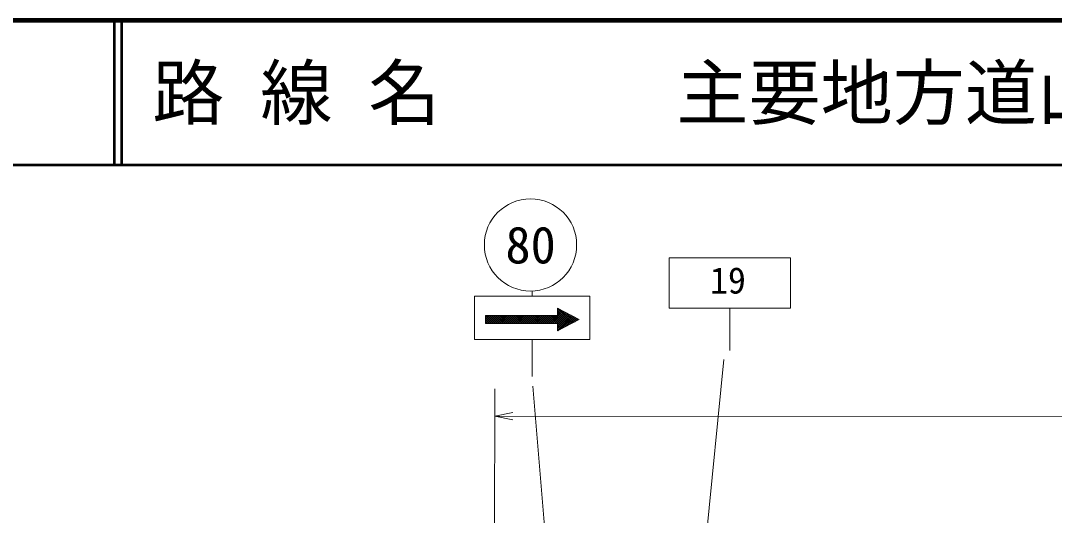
# Model space of a CAD drawing. Units: millimetres, scale not verified. Extents: x 40000 to 680000, y 20000 to 380000.
# Drawn here: x 171258 to 242938, y 345676 to 380000 of the extents above; entities that cross this region are included whole.
import ezdxf
from ezdxf.enums import TextEntityAlignment as Align

# ---------------------------------------------------------------- set-up
doc = ezdxf.new("R2010")
doc.units = ezdxf.units.MM
doc.header["$LTSCALE"] = 1000
for name, color, linetype, lineweight in [('M-STR-HTXT', 7, 'Continuous', 13), ('M-STR-STRC', 7, 'Continuous', 13), ('M-TTL', 2, 'Continuous', 140), ('M-TTL-LINE', 7, 'Continuous', 50)]:
    doc.layers.add(name, color=color, linetype=linetype, lineweight=lineweight)
doc.layers.add('M-TTL-TXT', color=7, linetype='Continuous')
doc.styles.add('ＭＳ ゴシック', font='')
doc.styles.get('ＭＳ ゴシック').set_extended_font_data('MS Gothic')

msp = doc.modelspace()

# ---------------------------------------------------------------- linework, layer by layer
at = {"layer": 'M-STR-HTXT'}
for p, q in [((204095, 318223), (204133, 354464)), ((204131, 352560), (205381, 352809)), ((204131, 352560), (321376, 352438)), ((204131, 352560), (205381, 352309))]:
    msp.add_line(p, q, dxfattribs=at)
at = {"layer": 'M-STR-STRC'}
for p, q in [((216233, 363551), (224633, 363551)), ((216233, 360051), (216233, 363551)), ((224633, 363551), (224633, 360051)), ((202729, 360884), (210729, 360884)), ((202729, 357884), (202729, 360884)), ((206729, 361240), (206729, 360884)), ((210729, 360884), (210729, 357884)), ((208006, 358984), (208866, 359843)), ((208483, 360042), (208483, 359542)), ((208483, 360042), (209983, 359263)), ((208483, 360026), (208494, 360037)), ((208483, 359884), (208587, 359988)), ((208483, 359743), (208680, 359940)), ((209429, 358974), (208483, 359920)), ((208483, 359602), (208773, 359892)), ((209522, 359022), (208523, 360021)), ((209615, 359071), (208818, 359868)), ((224633, 360051), (216233, 360051)), ((220433, 360051), (220433, 357119)), ((203483, 359542), (208483, 359542)), ((203483, 359542), (203483, 358984)), ((203483, 359410), (203615, 359542)), ((203483, 359268), (203757, 359542)), ((203483, 359127), (203898, 359542)), ((203483, 358986), (204040, 359542)), ((203904, 358984), (203483, 359405)), ((203763, 358984), (203483, 359264)), ((203621, 358984), (203483, 359122)), ((204046, 358984), (203487, 359542)), ((203622, 358984), (204181, 359542)), ((204187, 358984), (203628, 359542)), ((203764, 358984), (204322, 359542)), ((204328, 358984), (203770, 359542)), ((203905, 358984), (204464, 359542)), ((204470, 358984), (203911, 359542)), ((204046, 358984), (204605, 359542)), ((204611, 358984), (204052, 359542)), ((204188, 358984), (204747, 359542)), ((204753, 358984), (204194, 359542)), ((204329, 358984), (204888, 359542)), ((204894, 358984), (204335, 359542)), ((204471, 358984), (205029, 359542)), ((205036, 358984), (204477, 359542)), ((204612, 358984), (205171, 359542)), ((205177, 358984), (204618, 359542)), ((204753, 358984), (205312, 359542)), ((205318, 358984), (204760, 359542)), ((204895, 358984), (205454, 359542)), ((205460, 358984), (204901, 359542)), ((205036, 358984), (205595, 359542)), ((205601, 358984), (205042, 359542)), ((205178, 358984), (205737, 359542)), ((205743, 358984), (205184, 359542)), ((205319, 358984), (205878, 359542)), ((205884, 358984), (205325, 359542)), ((205461, 358984), (206019, 359542)), ((206026, 358984), (205467, 359542)), ((205602, 358984), (206161, 359542)), ((206167, 358984), (205608, 359542)), ((205743, 358984), (206302, 359542)), ((206308, 358984), (205750, 359542)), ((205885, 358984), (206444, 359542)), ((206450, 358984), (205891, 359542)), ((206026, 358984), (206585, 359542)), ((206591, 358984), (206032, 359542)), ((206168, 358984), (206727, 359542)), ((206733, 358984), (206174, 359542)), ((206309, 358984), (206868, 359542)), ((206874, 358984), (206315, 359542)), ((206451, 358984), (207009, 359542)), ((207015, 358984), (206457, 359542)), ((206592, 358984), (207151, 359542)), ((207157, 358984), (206598, 359542)), ((206733, 358984), (207292, 359542)), ((207298, 358984), (206739, 359542)), ((206875, 358984), (207434, 359542)), ((207440, 358984), (206881, 359542)), ((207016, 358984), (207575, 359542)), ((207581, 358984), (207022, 359542)), ((207158, 358984), (207716, 359542)), ((207723, 358984), (207164, 359542)), ((207299, 358984), (207858, 359542)), ((207864, 358984), (207305, 359542)), ((207440, 358984), (207999, 359542)), ((208005, 358984), (207447, 359542)), ((207582, 358984), (208141, 359542)), ((208147, 358984), (207588, 359542)), ((207723, 358984), (208282, 359542)), ((208288, 358984), (207729, 359542)), ((207865, 358984), (208424, 359542)), ((208430, 358984), (207871, 359542)), ((208872, 358682), (208012, 359542)), ((208148, 358984), (208959, 359795)), ((208965, 358731), (208154, 359542)), ((208289, 358984), (209052, 359747)), ((209058, 358779), (208295, 359542)), ((208430, 358984), (209145, 359698)), ((209151, 358828), (208437, 359542)), ((209337, 358925), (208483, 359779)), ((209244, 358877), (208483, 359638)), ((208492, 358904), (209238, 359650)), ((208492, 358762), (209331, 359602)), ((208492, 358621), (209424, 359553)), ((209983, 359263), (208492, 358484)), ((208501, 358488), (209517, 359505)), ((208797, 358643), (209610, 359456)), ((209093, 358798), (209703, 359408)), ((209708, 359119), (209112, 359715)), ((209390, 358953), (209797, 359360)), ((209801, 359168), (209406, 359562)), ((209686, 359108), (209890, 359311)), ((209894, 359216), (209701, 359409)), ((209983, 359263), (209983, 359263)), ((203483, 358984), (208492, 358984)), ((208492, 358984), (208492, 358484)), ((208779, 358634), (208492, 358921)), ((208687, 358585), (208492, 358780)), ((208594, 358537), (208492, 358638)), ((208501, 358488), (208492, 358497)), ((210729, 357884), (202729, 357884)), ((206729, 357884), (206729, 355308)), ((214331, 299506), (220030, 356487)), ((211267, 299725), (206784, 354637))]:
    msp.add_line(p, q, dxfattribs=at)
msp.add_circle((206613, 364438), 3200, dxfattribs=at)
at = {"layer": 'M-TTL'}
msp.add_line((680000, 380000), (40000, 380000), dxfattribs=at)
at = {"layer": 'M-TTL-LINE'}
for p, q in [((177750, 380000), (177750, 370000)), ((178250, 380000), (178250, 370000)), ((40000, 370000), (680000, 370000))]:
    msp.add_line(p, q, dxfattribs=at)

# ---------------------------------------------------------------- texts
at = {"layer": 'M-STR-STRC', "style": 'ＭＳ ゴシック'}
msp.add_text('80', height=2566, dxfattribs=at).set_placement((206619, 364438), align=Align.MIDDLE_CENTER)
msp.add_text('19', height=1833, dxfattribs=at).set_placement((219056, 360514), align=Align.BOTTOM_LEFT)
at = {"layer": 'M-TTL-TXT', "style": 'ＭＳ ゴシック'}
for s, p in [('路 線 名', (180380, 375000)), ('主要地方道山口宇部線', (216734, 375000))]:
    msp.add_text(s, height=3666, dxfattribs=at).set_placement(p, align=Align.MIDDLE_LEFT)

doc.saveas('drawing.dxf')
